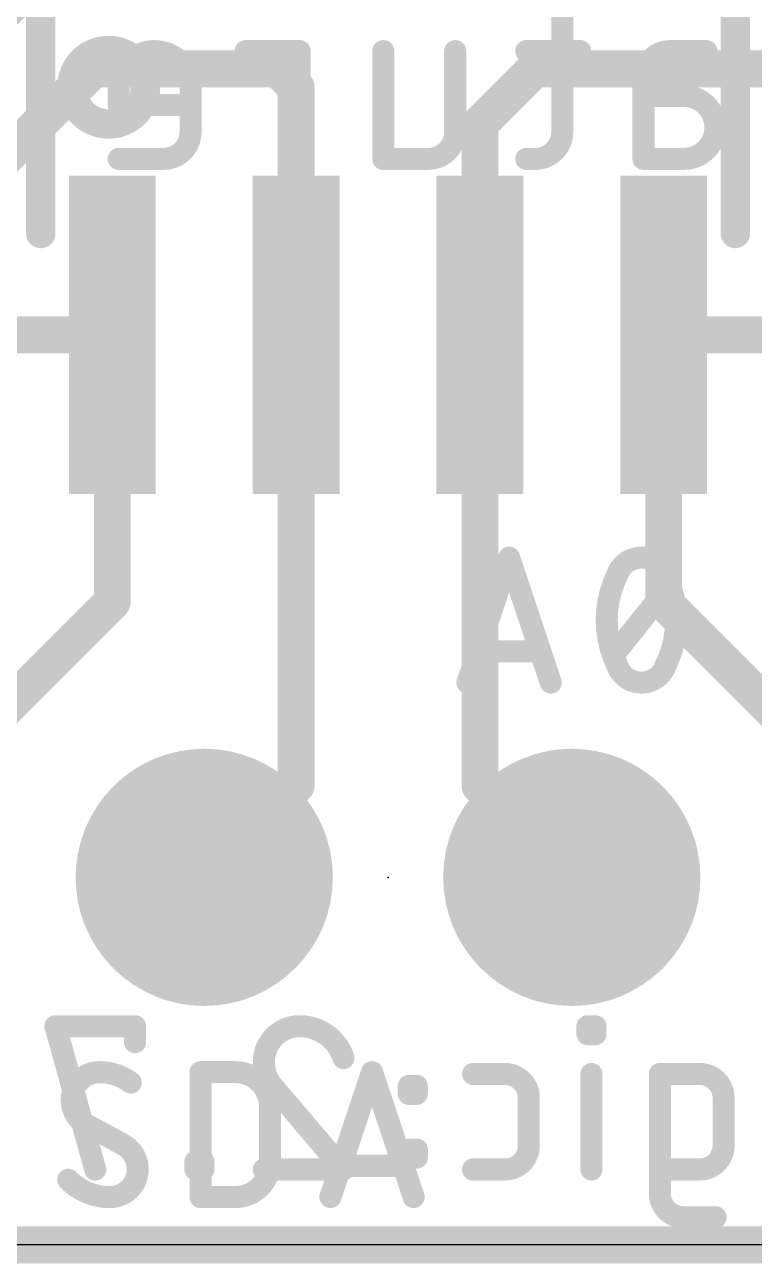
# Model space of a CAD drawing. Extents: x -0.1 to 23, y -0.1 to 16.6.
# Drawn here: x 8.92 to 13.96, y -0.13 to 8.43 of the extents above; entities that cross this region are included whole.
import ezdxf

# ---------------------------------------------------------------- set-up
doc = ezdxf.new("R2010")
doc.units = 0
for name, color, linetype in [('1', 12, 'CONTINUOUS'), ('16', 5, 'CONTINUOUS'), ('17', 110, 'CONTINUOUS'), ('20', 31, 'CONTINUOUS'), ('21', 40, 'CONTINUOUS'), ('22', 6, 'CONTINUOUS'), ('23', 53, 'CONTINUOUS')]:
    doc.layers.add(name, color=color, linetype=linetype)

# ---------------------------------------------------------------- blocks, each defined once
blk = doc.blocks.new('ROUNDP')
at = {"const_width": 0.5}
blk.add_lwpolyline([(0, -0.25, 1), (0, 0.25, 1), (0, -0.25)], format="xyb", dxfattribs=at)
blk = doc.blocks.new('RECT')
blk.add_solid([(-0.5, -0.5), (0.5, -0.5), (-0.5, 0.5), (0.5, 0.5)])

msp = doc.modelspace()

# ---------------------------------------------------------------- linework, layer by layer
at = {"layer": '1', "const_width": 0.254}
for points in [[(9.652, 9.398), (8.294, 8.04)], [(9.398, 8.128), (8.128, 6.858)], [(10.668, 8.128), (9.398, 8.128)], [(10.795, 8.001), (10.668, 8.128)], [(12.446, 8.128), (12.065, 7.747)], [(15.152, 8.128), (12.446, 8.128)], [(10.795, 8.001), (10.795, 6.29)], [(12.065, 7.747), (12.065, 6.29)], [(9.525, 6.29), (5.394, 6.29)], [(9.525, 6.29), (9.525, 4.445)], [(10.795, 6.29), (10.795, 3.175)], [(12.065, 6.29), (12.065, 3.175)], [(13.335, 6.29), (13.335, 4.445)], [(16.196, 6.29), (13.335, 6.29)], [(9.525, 4.445), (7.62, 2.54)], [(13.335, 4.445), (15.24, 2.54)], [(10.795, 3.175), (10.16, 2.54)], [(12.065, 3.175), (12.7, 2.54)]]:
    msp.add_lwpolyline(points, dxfattribs=at)
at = {"layer": '1', "const_width": 0.127}
for points in [[(9.398, 8.1915, 1), (9.398, 8.0645)], [(9.4429, 8.0831, 1), (9.3531, 8.1729)], [(10.7129, 8.1729, 1), (10.6231, 8.0831)], [(10.668, 8.0645, 1), (10.668, 8.1915)], [(12.446, 8.1915, 1), (12.446, 8.0645)], [(12.4909, 8.0831, 1), (12.4011, 8.1729)], [(10.8585, 8.001, 1), (10.7315, 8.001)], [(10.7501, 7.9561, 1), (10.8399, 8.0459)], [(12.1285, 7.747, 1), (12.0015, 7.747)], [(12.0201, 7.7919, 1), (12.1099, 7.7021)], [(9.5885, 6.29, 1), (9.4615, 6.29)], [(9.525, 6.2265, 1), (9.525, 6.3535)], [(10.8585, 6.29, 1), (10.7315, 6.29)], [(10.7315, 6.29, 1), (10.8585, 6.29)], [(12.1285, 6.29, 1), (12.0015, 6.29)], [(12.0015, 6.29, 1), (12.1285, 6.29)], [(13.3985, 6.29, 1), (13.2715, 6.29)], [(13.335, 6.3535, 1), (13.335, 6.2265)], [(9.5699, 4.4001, 1), (9.4801, 4.4899)], [(13.3799, 4.4899, 1), (13.2901, 4.4001)], [(9.4615, 4.445, 1), (9.5885, 4.445)], [(13.2715, 4.445, 1), (13.3985, 4.445)], [(10.8399, 3.1301, 1), (10.7501, 3.2199)], [(12.1099, 3.2199, 1), (12.0201, 3.1301)], [(10.7315, 3.175, 1), (10.8585, 3.175)], [(12.0015, 3.175, 1), (12.1285, 3.175)], [(10.1151, 2.5849, 1), (10.2049, 2.4951)], [(12.6551, 2.4951, 1), (12.7449, 2.5849)]]:
    msp.add_lwpolyline(points, format="xyb", dxfattribs=at)
at = {"layer": '16', "const_width": 0.254}
msp.add_lwpolyline([(20.32, 0), (2.54, 0)], dxfattribs=at)
at = {"layer": '20'}
msp.add_line((20.32, 0), (2.54, 0), dxfattribs=at)
at = {"layer": '21'}
for points, const_width in [([(9.03, 6.99), (9.03, 10.79)], 0.2032), ([(13.83, 10.79), (13.83, 6.99)], 0.2032), ([(11.9789, 3.8862), (12.2668, 4.7498)], 0.1524), ([(12.2668, 4.7498), (12.5547, 3.8862)], 0.1524), ([(12.9893, 4.0781), (13.3731, 4.5579)], 0.1524), ([(12.4827, 4.1021), (12.0509, 4.1021)], 0.1524), ([(10.1349, 0.3302), (10.1349, 1.1938)], 0.1524), ([(10.1349, 1.1938), (10.3748, 1.1938)], 0.1524), ([(11.0318, 0.3302), (11.3196, 1.1938)], 0.1524), ([(11.3196, 1.1938), (11.6075, 0.3302)], 0.1524), ([(10.6147, 0.9539), (10.6147, 0.5701)], 0.1524), ([(9.6043, 0.69), (9.3404, 0.834)], 0.1524), ([(11.5355, 0.5461), (11.1037, 0.5461)], 0.1524), ([(10.3748, 0.3302), (10.1349, 0.3302)], 0.1524)]:
    msp.add_lwpolyline(points, dxfattribs=dict(at, const_width=const_width))
for points, const_width in [([(9.4996, 7.747, 1), (9.4996, 8.255, 1), (9.4996, 7.747)], 0.2032), ([(8.9792, 6.99, 1), (9.0808, 6.99)], 0.1016), ([(13.7792, 6.99, 1), (13.8808, 6.99)], 0.1016), ([(12.3029, 4.7618, 1), (12.2306, 4.7378)], 0.0762), ([(12.3029, 4.7378, 1), (12.2306, 4.7618)], 0.0762), ([(13.1812, 4.7498, 0.3205), (13.0133, 4.6299)], 0.1524), ([(13.3491, 4.6299, 0.3205), (13.1812, 4.7498)], 0.1524), ([(13.1812, 4.7879, 1), (13.1812, 4.7117)], 0.0762), ([(13.1812, 4.7117, 1), (13.1812, 4.7879)], 0.0762), ([(13.0133, 4.6299, 0.1139), (12.9413, 4.318)], 0.1524), ([(12.9772, 4.6422, 1), (13.0493, 4.6175)], 0.0762), ([(13.0475, 4.6132, 1), (12.979, 4.6465)], 0.0762), ([(13.4211, 4.318, 0.1139), (13.3491, 4.6299)], 0.1524), ([(13.3834, 4.6465, 1), (13.3149, 4.6132)], 0.0762), ([(13.3131, 4.6175, 1), (13.3852, 4.6422)], 0.0762), ([(13.4029, 4.5341, 1), (13.3433, 4.5817)], 0.0762), ([(12.9413, 4.318, 0.1139), (13.0133, 4.0061)], 0.1524), ([(12.9794, 4.318, 1), (12.9032, 4.318)], 0.0762), ([(13.3491, 4.0061, 0.1139), (13.4211, 4.318)], 0.1524), ([(13.4592, 4.318, 1), (13.383, 4.318)], 0.0762), ([(12.9032, 4.318, 1), (12.9794, 4.318)], 0.0762), ([(13.383, 4.318, 1), (13.4592, 4.318)], 0.0762), ([(12.0509, 4.1402, 1), (12.0509, 4.064)], 0.0762), ([(12.4827, 4.064, 1), (12.4827, 4.1402)], 0.0762), ([(12.9595, 4.1019, 1), (13.019, 4.0543)], 0.0762), ([(13.0493, 4.0185, 1), (12.9772, 3.9938)], 0.0762), ([(13.0133, 4.0061, 0.3205), (13.1812, 3.8862)], 0.1524), ([(12.979, 3.9894, 1), (13.0475, 4.0228)], 0.0762), ([(13.1812, 3.8862, 0.3205), (13.3491, 4.0061)], 0.1524), ([(13.3149, 4.0228, 1), (13.3834, 3.9894)], 0.0762), ([(13.3851, 3.9938, 1), (13.3131, 4.0185)], 0.0762), ([(13.1812, 3.9243, 1), (13.1812, 3.8481)], 0.0762), ([(13.1812, 3.8481, 1), (13.1812, 3.9243)], 0.0762), ([(11.9428, 3.8982, 1), (12.0151, 3.8742)], 0.0762), ([(12.5185, 3.8742, 1), (12.5908, 3.8982)], 0.0762), ([(9.4364, 1.1938, 0.4142), (9.2445, 1.0019)], 0.1524), ([(9.6523, 1.1218, 0.1623), (9.4364, 1.1938)], 0.1524), ([(9.4364, 1.2319, 1), (9.4364, 1.1557)], 0.0762), ([(9.4364, 1.1557, 1), (9.4364, 1.2319)], 0.0762), ([(10.173, 1.1938, 1), (10.0968, 1.1938)], 0.0762), ([(10.1349, 1.2319, 1), (10.1349, 1.1557)], 0.0762), ([(10.6147, 0.9539, 0.4142), (10.3748, 1.1938)], 0.1524), ([(10.3748, 1.2319, 1), (10.3748, 1.1557)], 0.0762), ([(10.3748, 1.1557, 1), (10.3748, 1.2319)], 0.0762), ([(11.3558, 1.2058, 1), (11.2835, 1.1818)], 0.0762), ([(11.3558, 1.1818, 1), (11.2835, 1.2058)], 0.0762), ([(9.6294, 1.0914, 1), (9.6751, 1.1523)], 0.0762), ([(9.2445, 1.0019, 0.2656), (9.3404, 0.834)], 0.1524), ([(9.2826, 1.0019, 1), (9.2064, 1.0019)], 0.0762), ([(9.2064, 1.0019, 1), (9.2826, 1.0019)], 0.0762), ([(10.6528, 0.9539, 1), (10.5766, 0.9539)], 0.0762), ([(10.5766, 0.9539, 1), (10.6528, 0.9539)], 0.0762), ([(9.3587, 0.8674, 1), (9.3222, 0.8005)], 0.0762), ([(9.3211, 0.8011, 1), (9.3598, 0.8668)], 0.0762), ([(9.6237, 0.7229, 1), (9.585, 0.6572)], 0.0762), ([(9.7003, 0.5221, 0.2656), (9.6043, 0.69)], 0.1524), ([(9.5861, 0.6566, 1), (9.6226, 0.7235)], 0.0762), ([(10.3748, 0.3302, 0.4142), (10.6147, 0.5701)], 0.1524), ([(10.6528, 0.5701, 1), (10.5766, 0.5701)], 0.0762), ([(10.5766, 0.5701, 1), (10.6528, 0.5701)], 0.0762), ([(11.1037, 0.5842, 1), (11.1037, 0.508)], 0.0762), ([(11.5355, 0.508, 1), (11.5355, 0.5842)], 0.0762), ([(9.2475, 0.477, 1), (9.1934, 0.4233)], 0.0762), ([(9.2205, 0.4501, 0.2), (9.5084, 0.3302)], 0.1524), ([(9.5084, 0.3302, 0.4142), (9.7003, 0.5221)], 0.1524), ([(9.7384, 0.5221, 1), (9.6622, 0.5221)], 0.0762), ([(9.6622, 0.5221, 1), (9.7384, 0.5221)], 0.0762), ([(9.5084, 0.3683, 1), (9.5084, 0.2921)], 0.0762), ([(9.5084, 0.2921, 1), (9.5084, 0.3683)], 0.0762), ([(10.1349, 0.3683, 1), (10.1349, 0.2921)], 0.0762), ([(10.0968, 0.3302, 1), (10.173, 0.3302)], 0.0762), ([(10.3748, 0.3683, 1), (10.3748, 0.2921)], 0.0762), ([(10.3748, 0.2921, 1), (10.3748, 0.3683)], 0.0762), ([(10.9956, 0.3422, 1), (11.0679, 0.3182)], 0.0762), ([(11.5714, 0.3182, 1), (11.6437, 0.3422)], 0.0762)]:
    msp.add_lwpolyline(points, format="xyb", dxfattribs=dict(at, const_width=const_width))
at = {"layer": '22', "const_width": 0.1524}
for points in [[(12.6339, 8.6233), (12.6339, 7.692)], [(10.8191, 8.2508), (10.4465, 8.2508)], [(10.4465, 8.2508), (10.4465, 8.1266)], [(10.8191, 7.5057), (10.8191, 8.2508)], [(11.3975, 7.5057), (11.3975, 8.2508)], [(11.8942, 8.2508), (11.8942, 7.692)], [(12.758, 8.2508), (12.3855, 8.2508)], [(13.3818, 8.2508), (13.6301, 8.2508)], [(13.1955, 7.5057), (13.1955, 8.0645)], [(9.5687, 8.0024), (9.5687, 7.8782)], [(10.0654, 7.692), (10.0654, 8.0024)], [(13.1955, 7.9403), (13.4749, 7.9403)], [(9.5687, 7.8782), (10.0654, 7.8782)], [(9.5687, 7.5057), (9.8791, 7.5057)], [(11.7079, 7.5057), (11.3975, 7.5057)], [(12.4476, 7.5057), (12.3855, 7.5057)], [(13.4749, 7.5057), (13.1955, 7.5057)], [(9.6821, 1.5113), (9.1317, 1.5113)], [(9.1317, 1.5113), (9.4069, 0.5207)], [(9.6821, 1.4012), (9.6821, 1.5113)], [(12.8634, 1.5113), (12.8084, 1.5113)], [(12.8084, 1.5113), (12.8084, 1.4563)], [(12.8634, 1.4563), (12.8634, 1.5113)], [(12.8084, 1.4563), (12.8634, 1.4563)], [(12.2378, 1.1811), (12.0177, 1.1811)], [(12.8359, 0.5207), (12.8359, 1.1811)], [(13.5838, 1.1811), (13.3086, 1.1811)], [(13.3086, 1.1811), (13.3086, 0.3556)], [(10.6545, 1.071), (11.1223, 0.5207)], [(11.629, 1.0986), (11.5739, 1.0986)], [(11.5739, 1.0986), (11.5739, 1.0435)], [(11.5739, 1.0435), (11.629, 1.0435)], [(11.629, 1.0435), (11.629, 1.0986)], [(12.4029, 0.6858), (12.4029, 1.016)], [(13.7489, 0.6858), (13.7489, 1.016)], [(11.629, 0.6583), (11.5739, 0.6583)], [(11.5739, 0.6583), (11.5739, 0.6033)], [(11.629, 0.6033), (11.629, 0.6583)], [(10.1545, 0.5757), (10.0995, 0.5757)], [(10.0995, 0.5757), (10.0995, 0.5207)], [(10.1545, 0.5207), (10.1545, 0.5757)], [(11.5739, 0.6033), (11.629, 0.6033)], [(10.0995, 0.5207), (10.1545, 0.5207)], [(11.1223, 0.5207), (10.5719, 0.5207)], [(12.0177, 0.5207), (12.2378, 0.5207)], [(13.3086, 0.5207), (13.5838, 0.5207)], [(13.4737, 0.1905), (13.6939, 0.1905)]]:
    msp.add_lwpolyline(points, dxfattribs=at)
at = {"layer": '22'}
for points, const_width in [([(10.0654, 8.0024, 1), (9.5687, 8.0024)], 0.1524), ([(10.4465, 8.2889, 1), (10.4465, 8.2127)], 0.0762), ([(10.4846, 8.2508, 1), (10.4084, 8.2508)], 0.0762), ([(10.8572, 8.2508, 1), (10.781, 8.2508)], 0.0762), ([(10.8191, 8.2127, 1), (10.8191, 8.2889)], 0.0762), ([(11.4356, 8.2508, 1), (11.3594, 8.2508)], 0.0762), ([(11.9323, 8.2508, 1), (11.8561, 8.2508)], 0.0762), ([(12.3855, 8.2889, 1), (12.3855, 8.2127)], 0.0762), ([(12.758, 8.2127, 1), (12.758, 8.2889)], 0.0762), ([(13.3818, 8.2508, 0.4142), (13.1955, 8.0645)], 0.1524), ([(13.3818, 8.2889, 1), (13.3818, 8.2127)], 0.0762), ([(13.3818, 8.2127, 1), (13.3818, 8.2889)], 0.0762), ([(13.6301, 8.2127, 1), (13.6301, 8.2889)], 0.0762), ([(10.4084, 8.1266, 1), (10.4846, 8.1266)], 0.0762), ([(13.2336, 8.0645, 1), (13.1574, 8.0645)], 0.0762), ([(9.6068, 8.0024, 1), (9.5306, 8.0024)], 0.0762), ([(10.1035, 8.0024, 1), (10.0273, 8.0024)], 0.0762), ([(13.1574, 8.0645, 1), (13.2336, 8.0645)], 0.0762), ([(9.5306, 8.0024, 1), (9.6068, 8.0024)], 0.0762), ([(10.0273, 8.0024, 1), (10.1035, 8.0024)], 0.0762), ([(13.1955, 7.9784, 1), (13.1955, 7.9022)], 0.0762), ([(13.4749, 7.5057, 1), (13.4749, 7.9403)], 0.1524), ([(13.4749, 7.9784, 1), (13.4749, 7.9022)], 0.0762), ([(13.4749, 7.9022, 1), (13.4749, 7.9784)], 0.0762), ([(9.5687, 7.9163, 1), (9.5687, 7.8401)], 0.0762), ([(9.5306, 7.8782, 1), (9.6068, 7.8782)], 0.0762), ([(10.0654, 7.8401, 1), (10.0654, 7.9163)], 0.0762), ([(9.8791, 7.5057, 0.4142), (10.0654, 7.692)], 0.1524), ([(10.1035, 7.692, 1), (10.0273, 7.692)], 0.0762), ([(10.0273, 7.692, 1), (10.1035, 7.692)], 0.0762), ([(11.7079, 7.5057, 0.4142), (11.8942, 7.692)], 0.1524), ([(11.9323, 7.692, 1), (11.8561, 7.692)], 0.0762), ([(11.8561, 7.692, 1), (11.9323, 7.692)], 0.0762), ([(12.4476, 7.5057, 0.4142), (12.6339, 7.692)], 0.1524), ([(12.672, 7.692, 1), (12.5958, 7.692)], 0.0762), ([(12.5958, 7.692, 1), (12.672, 7.692)], 0.0762), ([(9.5687, 7.5438, 1), (9.5687, 7.4676)], 0.0762), ([(9.8791, 7.5438, 1), (9.8791, 7.4676)], 0.0762), ([(9.8791, 7.4676, 1), (9.8791, 7.5438)], 0.0762), ([(10.781, 7.5057, 1), (10.8572, 7.5057)], 0.0762), ([(11.3975, 7.5438, 1), (11.3975, 7.4676)], 0.0762), ([(11.3594, 7.5057, 1), (11.4356, 7.5057)], 0.0762), ([(11.7079, 7.5438, 1), (11.7079, 7.4676)], 0.0762), ([(11.7079, 7.4676, 1), (11.7079, 7.5438)], 0.0762), ([(12.3855, 7.5438, 1), (12.3855, 7.4676)], 0.0762), ([(12.4476, 7.5438, 1), (12.4476, 7.4676)], 0.0762), ([(12.4476, 7.4676, 1), (12.4476, 7.5438)], 0.0762), ([(13.1955, 7.5438, 1), (13.1955, 7.4676)], 0.0762), ([(13.1574, 7.5057, 1), (13.2336, 7.5057)], 0.0762), ([(13.4749, 7.5438, 1), (13.4749, 7.4676)], 0.0762), ([(13.4749, 7.4676, 1), (13.4749, 7.5438)], 0.0762), ([(9.1317, 1.5494, 1), (9.1317, 1.4732)], 0.0762), ([(9.1685, 1.5215, 1), (9.095, 1.5011)], 0.0762), ([(9.7202, 1.5113, 1), (9.644, 1.5113)], 0.0762), ([(9.6821, 1.4732, 1), (9.6821, 1.5494)], 0.0762), ([(10.8196, 1.5113, 0.4142), (10.5719, 1.2637)], 0.1524), ([(11.1223, 1.2912, 0.3252), (10.8196, 1.5113)], 0.1524), ([(10.8196, 1.5494, 1), (10.8196, 1.4732)], 0.0762), ([(10.8196, 1.4732, 1), (10.8196, 1.5494)], 0.0762), ([(12.8084, 1.5494, 1), (12.8084, 1.4732)], 0.0762), ([(12.8465, 1.5113, 1), (12.7703, 1.5113)], 0.0762), ([(12.9015, 1.5113, 1), (12.8253, 1.5113)], 0.0762), ([(12.8634, 1.4732, 1), (12.8634, 1.5494)], 0.0762), ([(12.8084, 1.4944, 1), (12.8084, 1.4182)], 0.0762), ([(12.7703, 1.4563, 1), (12.8465, 1.4563)], 0.0762), ([(12.8253, 1.4563, 1), (12.9015, 1.4563)], 0.0762), ([(12.8634, 1.4182, 1), (12.8634, 1.4944)], 0.0762), ([(9.644, 1.4012, 1), (9.7202, 1.4012)], 0.0762), ([(10.5719, 1.2637, 0.2053), (10.6545, 1.071)], 0.1524), ([(10.61, 1.2637, 1), (10.5338, 1.2636)], 0.0762), ([(10.5338, 1.2637, 1), (10.61, 1.2637)], 0.0762), ([(11.086, 1.2794, 1), (11.1585, 1.3029)], 0.0762), ([(12.0177, 1.2192, 1), (12.0177, 1.143)], 0.0762), ([(12.4029, 1.016, 0.4142), (12.2378, 1.1811)], 0.1524), ([(12.2378, 1.2192, 1), (12.2378, 1.143)], 0.0762), ([(12.2378, 1.143, 1), (12.2378, 1.2192)], 0.0762), ([(12.874, 1.1811, 1), (12.7978, 1.1811)], 0.0762), ([(13.3086, 1.2192, 1), (13.3086, 1.143)], 0.0762), ([(13.3467, 1.1811, 1), (13.2705, 1.1811)], 0.0762), ([(13.7489, 1.016, 0.4142), (13.5838, 1.1811)], 0.1524), ([(13.5838, 1.2192, 1), (13.5838, 1.143)], 0.0762), ([(13.5838, 1.143, 1), (13.5838, 1.2192)], 0.0762), ([(10.6835, 1.0957, 1), (10.6254, 1.0464)], 0.0762), ([(10.6282, 1.0434, 1), (10.6807, 1.0986)], 0.0762), ([(11.5739, 1.1367, 1), (11.5739, 1.0605)], 0.0762), ([(11.612, 1.0986, 1), (11.5358, 1.0986)], 0.0762), ([(11.5739, 1.0816, 1), (11.5739, 1.0054)], 0.0762), ([(11.6671, 1.0986, 1), (11.5909, 1.0986)], 0.0762), ([(11.629, 1.0605, 1), (11.629, 1.1367)], 0.0762), ([(11.629, 1.0054, 1), (11.629, 1.0816)], 0.0762), ([(11.5358, 1.0435, 1), (11.612, 1.0435)], 0.0762), ([(11.5909, 1.0435, 1), (11.6671, 1.0435)], 0.0762), ([(12.441, 1.016, 1), (12.3648, 1.016)], 0.0762), ([(12.3648, 1.016, 1), (12.441, 1.016)], 0.0762), ([(13.787, 1.016, 1), (13.7108, 1.016)], 0.0762), ([(13.7108, 1.016, 1), (13.787, 1.016)], 0.0762), ([(11.5739, 0.6964, 1), (11.5739, 0.6202)], 0.0762), ([(11.612, 0.6583, 1), (11.5358, 0.6583)], 0.0762), ([(11.6671, 0.6583, 1), (11.5909, 0.6583)], 0.0762), ([(11.629, 0.6202, 1), (11.629, 0.6964)], 0.0762), ([(12.2378, 0.5207, 0.4142), (12.4029, 0.6858)], 0.1524), ([(12.441, 0.6858, 1), (12.3648, 0.6858)], 0.0762), ([(12.3648, 0.6858, 1), (12.441, 0.6858)], 0.0762), ([(13.5838, 0.5207, 0.4142), (13.7489, 0.6858)], 0.1524), ([(13.787, 0.6858, 1), (13.7108, 0.6858)], 0.0762), ([(13.7108, 0.6858, 1), (13.787, 0.6858)], 0.0762), ([(10.0995, 0.6138, 1), (10.0995, 0.5376)], 0.0762), ([(10.1376, 0.5757, 1), (10.0614, 0.5757)], 0.0762), ([(10.1926, 0.5757, 1), (10.1164, 0.5757)], 0.0762), ([(10.1545, 0.5376, 1), (10.1545, 0.6138)], 0.0762), ([(11.5739, 0.6414, 1), (11.5739, 0.5652)], 0.0762), ([(11.5358, 0.6033, 1), (11.612, 0.6033)], 0.0762), ([(11.5909, 0.6033, 1), (11.6671, 0.6033)], 0.0762), ([(11.629, 0.5652, 1), (11.629, 0.6414)], 0.0762), ([(9.3702, 0.5105, 1), (9.4436, 0.5309)], 0.0762), ([(10.0995, 0.5588, 1), (10.0995, 0.4826)], 0.0762), ([(10.0614, 0.5207, 1), (10.1376, 0.5207)], 0.0762), ([(10.1164, 0.5207, 1), (10.1926, 0.5207)], 0.0762), ([(10.1545, 0.4826, 1), (10.1545, 0.5588)], 0.0762), ([(10.5719, 0.5588, 1), (10.5719, 0.4826)], 0.0762), ([(11.0932, 0.496, 1), (11.1513, 0.5454)], 0.0762), ([(11.1223, 0.4826, 1), (11.1223, 0.5588)], 0.0762), ([(12.0177, 0.5588, 1), (12.0177, 0.4826)], 0.0762), ([(12.2378, 0.5588, 1), (12.2378, 0.4826)], 0.0762), ([(12.2378, 0.4826, 1), (12.2378, 0.5588)], 0.0762), ([(12.7978, 0.5207, 1), (12.874, 0.5207)], 0.0762), ([(13.3086, 0.5588, 1), (13.3086, 0.4826)], 0.0762), ([(13.5838, 0.5588, 1), (13.5838, 0.4826)], 0.0762), ([(13.5838, 0.4826, 1), (13.5838, 0.5588)], 0.0762), ([(13.3086, 0.3556, 0.4142), (13.4737, 0.1905)], 0.1524), ([(13.3467, 0.3556, 1), (13.2705, 0.3556)], 0.0762), ([(13.2705, 0.3556, 1), (13.3467, 0.3556)], 0.0762), ([(13.4737, 0.2286, 1), (13.4737, 0.1524)], 0.0762), ([(13.4737, 0.1524, 1), (13.4737, 0.2286)], 0.0762), ([(13.6939, 0.1524, 1), (13.6939, 0.2286)], 0.0762)]:
    msp.add_lwpolyline(points, format="xyb", dxfattribs=dict(at, const_width=const_width))
at = {"layer": '23'}
msp.add_point((11.43, 2.54), dxfattribs=at)

# ---------------------------------------------------------------- block references
at = {"layer": '1', "xscale": 0.6, "yscale": 2.2}
for p in [(9.525, 6.29), (10.795, 6.29), (12.065, 6.29), (13.335, 6.29)]:
    msp.add_blockref('RECT', p, dxfattribs=at)
at = {"layer": '17', "xscale": 1.778, "yscale": 1.778, "rotation": 90}
for p in [(10.16, 2.54), (10.16, 2.54), (12.7, 2.54), (12.7, 2.54)]:
    msp.add_blockref('ROUNDP', p, dxfattribs=at)

doc.saveas('drawing.dxf')
